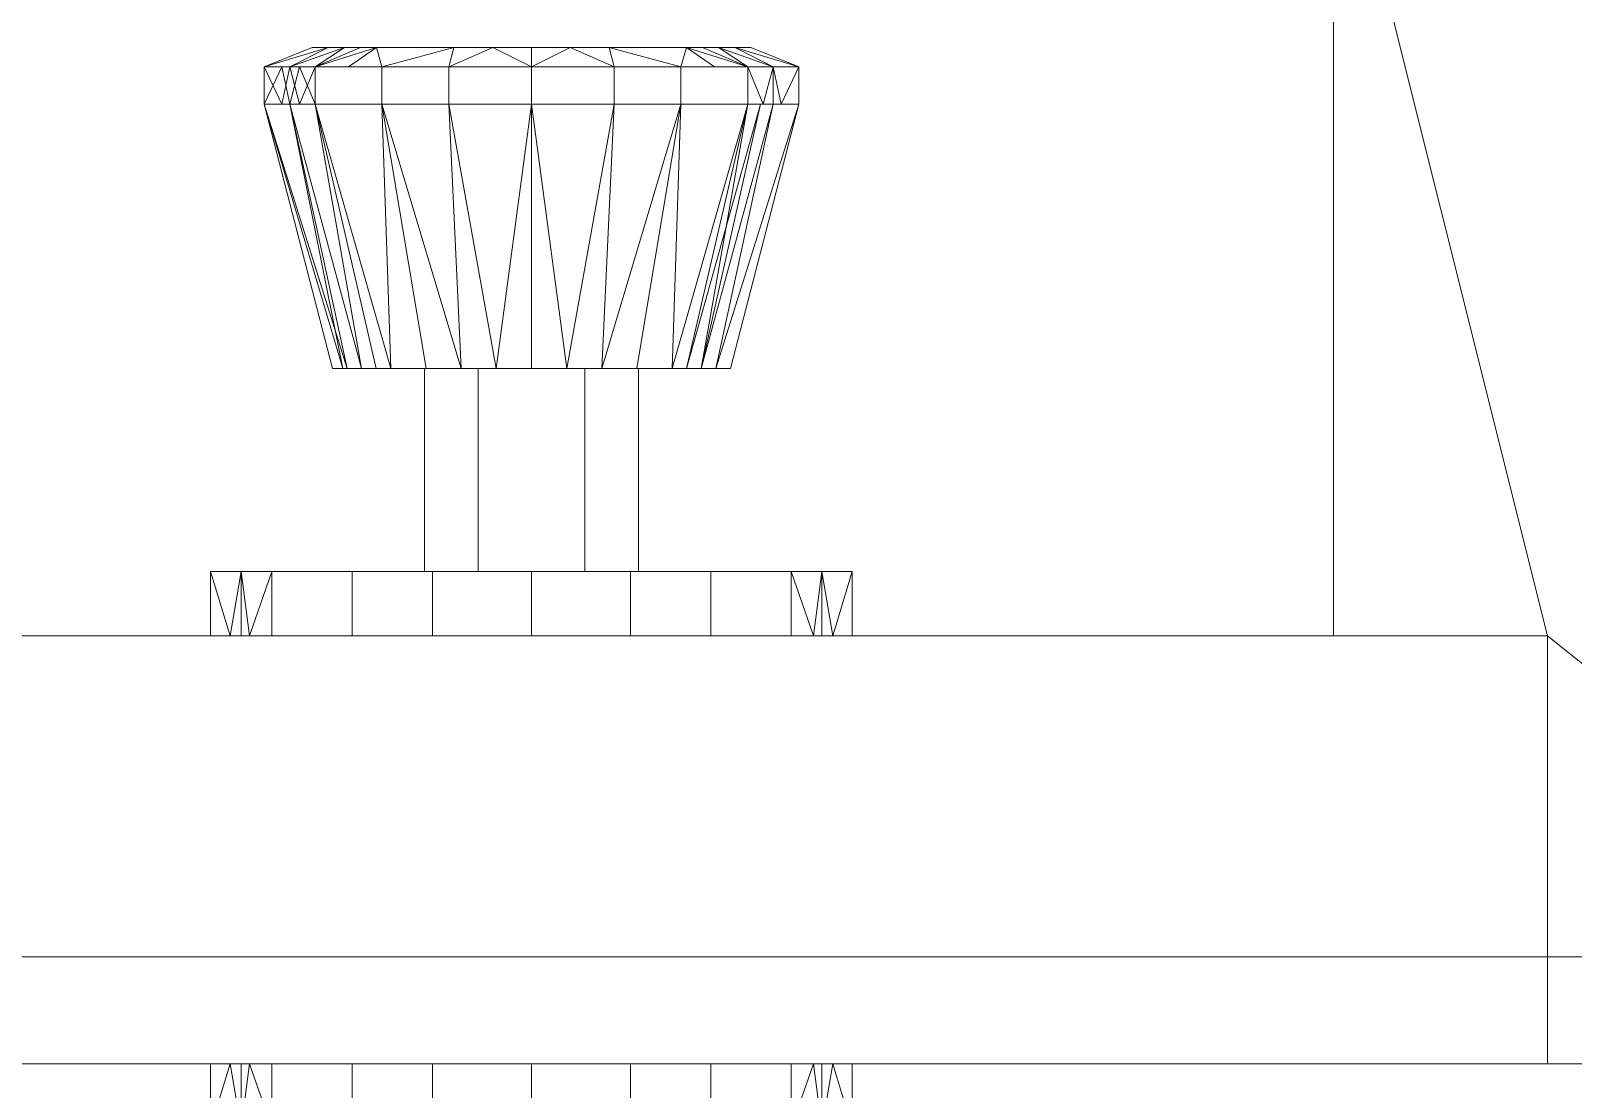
# Model space of a CAD drawing. Header units: millimetres. Extents: x -58504 to -31854, y -45142 to -12667.
# Drawn here: x -50870.6 to -50726.4, y -34679.2 to -34580.3 of the extents above; entities that cross this region are included whole.
import ezdxf

# ---------------------------------------------------------------- set-up
doc = ezdxf.new("R2010")
doc.units = ezdxf.units.MM
for name, color, linetype, lineweight in [('Doors', 7, 'Continuous', 9), ('Floors', 7, 'Continuous', 9), ('Frame_Mullion', 7, 'Continuous', 9), ('Walls', 7, 'Continuous', 9), ('五金器具', 7, 'Continuous', 9)]:
    doc.layers.add(name, color=color, linetype=linetype, lineweight=lineweight)

# ---------------------------------------------------------------- blocks, each defined once
blk = doc.blocks.new('單開-矩形- _1_ - 85 x 210 cm-432079-_3D_')
at = {"layer": 'Frame_Mullion', "color": 8}
mesh = blk.add_polyface(dxfattribs=at)
corners = [(-425, 270, 2100), (-425, 150, 2100), (425, 150, 2100), (425, 270, 2100)]
mesh.append_faces([[corners[k] for k in face] for face in [(0, 1, 2, 3)]], dxfattribs={"color": 8})
mesh = blk.add_polyface(dxfattribs=at)
corners = [(-355, 190, 2030), (-355, 270, 2030), (355, 270, 2030), (355, 190, 2030)]
mesh.append_faces([[corners[k] for k in face] for face in [(0, 1, 2, 3)]], dxfattribs={"color": 8})
mesh = blk.add_polyface(dxfattribs=at)
corners = [(375, 150), (375, 190), (355, 190), (355, 270), (425, 270), (425, 150)]
mesh.append_faces([[corners[k] for k in face] for face in [(3, 1, 2)]], dxfattribs={"vtx0": -1, "color": 8})
mesh.append_faces([[corners[k] for k in face] for face in [(1, 3, 4, 5)]], dxfattribs={"vtx0": -1, "vtx3": -1, "color": 8})
mesh.append_faces([[corners[k] for k in face] for face in [(0, 1, 5)]], dxfattribs={"vtx1": -1, "color": 8})
mesh = blk.add_polyface(dxfattribs=at)
corners = [(355, 190, 2030), (355, 270, 2030), (355, 270), (355, 190)]
mesh.append_faces([[corners[k] for k in face] for face in [(0, 1, 2, 3)]], dxfattribs={"color": 8})
mesh = blk.add_polyface(dxfattribs=at)
corners = [(375, 190), (375, 190, 2050), (-375, 190, 2050), (-375, 190), (-355, 190), (-355, 190, 2030), (355, 190, 2030), (355, 190)]
mesh.append_faces([[corners[k] for k in face] for face in [(2, 5, 6, 1)]], dxfattribs={"vtx0": -1, "vtx2": -1, "color": 8})
mesh.append_faces([[corners[k] for k in face] for face in [(3, 4, 5, 2)]], dxfattribs={"vtx2": -1, "color": 8})
mesh.append_faces([[corners[k] for k in face] for face in [(6, 7, 0, 1)]], dxfattribs={"vtx3": -1, "color": 8})
mesh = blk.add_polyface(dxfattribs=at)
corners = [(-375, 150, 2050), (-375, 190, 2050), (375, 190, 2050), (375, 150, 2050)]
mesh.append_faces([[corners[k] for k in face] for face in [(0, 1, 2, 3)]], dxfattribs={"color": 8})
mesh = blk.add_polyface(dxfattribs=at)
corners = [(375, 150, 2050), (375, 190, 2050), (375, 190), (375, 150)]
mesh.append_faces([[corners[k] for k in face] for face in [(0, 1, 2, 3)]], dxfattribs={"color": 8})
mesh = blk.add_polyface(dxfattribs=at)
corners = [(425, 150), (425, 150, 2100), (-425, 150, 2100), (-425, 150), (-375, 150), (-375, 150, 2050), (375, 150, 2050), (375, 150)]
mesh.append_faces([[corners[k] for k in face] for face in [(2, 5, 6, 1)]], dxfattribs={"vtx0": -1, "vtx2": -1, "color": 8})
mesh.append_faces([[corners[k] for k in face] for face in [(3, 4, 5, 2)]], dxfattribs={"vtx2": -1, "color": 8})
mesh.append_faces([[corners[k] for k in face] for face in [(6, 7, 0, 1)]], dxfattribs={"vtx3": -1, "color": 8})
at = {"layer": '五金器具'}
mesh = blk.add_polyface(dxfattribs=at)
corners = [(300.5, 245, 1000), (305, 243.2, 1000), (300.23, 243.2, 985.31), (287.73, 243.2, 976.22), (272.27, 243.2, 976.22), (259.77, 243.2, 985.31), (255, 243.2, 1000), (259.5, 245, 1000), (265.5, 245, 985.5), (280, 245, 979.5), (294.5, 245, 985.5), (272.75, 245, 982.5), (287.25, 245, 982.5), (262.5, 245, 992.75), (257.39, 243.2, 992.65), (297.5, 245, 992.75), (302.61, 243.2, 992.65), (266.02, 243.2, 980.76), (293.98, 243.2, 980.76), (276.38, 245, 981), (280, 243.2, 976.22), (283.62, 245, 981), (264, 245, 989.13), (261, 245, 996.38), (296, 245, 989.13), (299, 245, 996.38), (269.13, 245, 984), (297.1, 243.2, 983.03), (290.87, 245, 984)]
mesh.append_faces([[corners[k] for k in face] for face in [(24, 2, 10), (4, 19, 20), (20, 21, 3), (21, 20, 9), (16, 25, 1), (9, 20, 19)]], dxfattribs={"vtx0": -1, "vtx1": -1})
mesh.append_faces([[corners[k] for k in face] for face in [(13, 5, 14), (4, 11, 19), (16, 15, 25)]], dxfattribs={"vtx0": -1, "vtx2": -1})
mesh.append_faces([[corners[k] for k in face] for face in [(5, 13, 22, 8), (18, 12, 28, 10)]], dxfattribs={"vtx0": -1, "vtx3": -1})
mesh.append_faces([[corners[k] for k in face] for face in [(0, 1, 25)]], dxfattribs={"vtx1": -1})
mesh.append_faces([[corners[k] for k in face] for face in [(21, 12, 3), (14, 6, 23), (26, 11, 17, 8), (27, 18, 10), (18, 3, 12), (17, 5, 8), (4, 17, 11), (24, 15, 2), (2, 27, 10), (23, 13, 14), (16, 2, 15)]], dxfattribs={"vtx1": -1, "vtx2": -1})
mesh.append_faces([[corners[k] for k in face] for face in [(6, 7, 23)]], dxfattribs={"vtx2": -1})
mesh = blk.add_polyface(dxfattribs=at)
corners = [(259.5, 245, 1000), (255, 243.2, 1000), (259.77, 243.2, 1014.69), (272.27, 243.2, 1023.78), (287.73, 243.2, 1023.78), (300.23, 243.2, 1014.69), (305, 243.2, 1000), (300.5, 245, 1000), (294.5, 245, 1014.5), (280, 245, 1020.5), (265.5, 245, 1014.5), (287.25, 245, 1017.5), (272.75, 245, 1017.5), (297.5, 245, 1007.25), (302.61, 243.2, 1007.35), (262.5, 245, 1007.25), (257.39, 243.2, 1007.35), (293.98, 243.2, 1019.24), (266.02, 243.2, 1019.24), (283.62, 245, 1019), (280, 243.2, 1023.78), (276.38, 245, 1019), (296, 245, 1010.87), (299, 245, 1003.62), (264, 245, 1010.87), (261, 245, 1003.62), (290.87, 245, 1016), (262.9, 243.2, 1016.97), (269.13, 245, 1016)]
mesh.append_faces([[corners[k] for k in face] for face in [(24, 2, 10), (4, 19, 20), (20, 21, 3), (21, 20, 9), (16, 25, 1), (9, 20, 19)]], dxfattribs={"vtx0": -1, "vtx1": -1})
mesh.append_faces([[corners[k] for k in face] for face in [(13, 5, 14), (4, 11, 19), (5, 13, 22), (16, 15, 25)]], dxfattribs={"vtx0": -1, "vtx2": -1})
mesh.append_faces([[corners[k] for k in face] for face in [(18, 12, 28, 10)]], dxfattribs={"vtx0": -1, "vtx3": -1})
mesh.append_faces([[corners[k] for k in face] for face in [(0, 1, 25)]], dxfattribs={"vtx1": -1})
mesh.append_faces([[corners[k] for k in face] for face in [(21, 12, 3), (14, 6, 23), (26, 11, 17, 8), (27, 18, 10), (18, 3, 12), (17, 5, 8), (4, 17, 11), (24, 15, 2), (2, 27, 10), (22, 8, 5), (23, 13, 14), (16, 2, 15)]], dxfattribs={"vtx1": -1, "vtx2": -1})
mesh.append_faces([[corners[k] for k in face] for face in [(6, 7, 23)]], dxfattribs={"vtx2": -1})
mesh = blk.add_polyface(dxfattribs=at)
corners = [(280, 245, 1000), (300.5, 245, 1000), (294.5, 245, 985.5), (280, 245, 979.5), (265.5, 245, 985.5), (259.5, 245, 1000)]
mesh.append_faces([[corners[k] for k in face] for face in [(0, 3, 4, 5)]], dxfattribs={"vtx0": -1})
mesh.append_faces([[corners[k] for k in face] for face in [(0, 1, 2, 3)]], dxfattribs={"vtx3": -1})
mesh = blk.add_polyface(dxfattribs=at)
corners = [(280, 245, 1000), (259.5, 245, 1000), (265.5, 245, 1014.5), (280, 245, 1020.5), (294.5, 245, 1014.5), (300.5, 245, 1000)]
mesh.append_faces([[corners[k] for k in face] for face in [(4, 5, 0, 3)]], dxfattribs={"vtx2": -1})
mesh.append_faces([[corners[k] for k in face] for face in [(0, 1, 2, 3)]], dxfattribs={"vtx3": -1})
mesh = blk.add_polyface(dxfattribs=at)
corners = [(305, 243.2, 1000), (305, 239.7, 1000), (300.23, 239.7, 985.31), (287.73, 239.7, 976.22), (272.27, 239.7, 976.22), (259.77, 239.7, 985.31), (255, 239.7, 1000), (255, 243.2, 1000), (259.77, 243.2, 985.31), (272.27, 243.2, 976.22), (287.73, 243.2, 976.22), (300.23, 243.2, 985.31), (258.32, 243.2, 989.79), (257.39, 239.7, 992.65), (266.02, 239.7, 980.76), (266.02, 243.2, 980.76), (280, 243.2, 976.22), (280, 239.7, 976.22), (293.98, 239.7, 980.76), (293.98, 243.2, 980.76), (301.68, 239.7, 989.79), (302.61, 243.2, 992.65), (256.66, 243.2, 994.9), (303.34, 239.7, 994.9)]
mesh.append_faces([[corners[k] for k in face] for face in [(13, 12, 5), (0, 23, 21), (21, 20, 11), (2, 11, 20)]], dxfattribs={"vtx0": -1, "vtx1": -1})
mesh.append_faces([[corners[k] for k in face] for face in [(5, 8, 15, 14), (9, 4, 14, 15), (10, 3, 17, 16), (3, 10, 19, 18), (11, 2, 18, 19), (22, 13, 6), (4, 9, 16, 17)]], dxfattribs={"vtx0": -1, "vtx2": -1})
mesh.append_faces([[corners[k] for k in face] for face in [(22, 12, 13), (23, 20, 21), (12, 8, 5)]], dxfattribs={"vtx1": -1, "vtx2": -1})
mesh.append_faces([[corners[k] for k in face] for face in [(6, 7, 22), (0, 1, 23)]], dxfattribs={"vtx2": -1})
mesh = blk.add_polyface(dxfattribs=at)
corners = [(255, 243.2, 1000), (255, 239.7, 1000), (259.77, 239.7, 1014.69), (272.27, 239.7, 1023.78), (287.73, 239.7, 1023.78), (300.23, 239.7, 1014.69), (305, 239.7, 1000), (305, 243.2, 1000), (300.23, 243.2, 1014.69), (287.73, 243.2, 1023.78), (272.27, 243.2, 1023.78), (259.77, 243.2, 1014.69), (293.98, 243.2, 1019.24), (293.98, 239.7, 1019.24), (302.61, 239.7, 1007.35), (302.61, 243.2, 1007.35), (280, 243.2, 1023.78), (280, 239.7, 1023.78), (258.32, 239.7, 1010.21), (257.39, 243.2, 1007.35), (266.02, 239.7, 1019.24), (266.02, 243.2, 1019.24), (256.66, 239.7, 1005.1)]
mesh.append_faces([[corners[k] for k in face] for face in [(15, 14, 6, 7)]], dxfattribs={"vtx0": -1})
mesh.append_faces([[corners[k] for k in face] for face in [(19, 18, 11), (0, 22, 19), (2, 11, 18)]], dxfattribs={"vtx0": -1, "vtx1": -1})
mesh.append_faces([[corners[k] for k in face] for face in [(5, 8, 12, 13), (9, 4, 13, 12), (14, 15, 8, 5), (4, 9, 16, 17), (17, 16, 10, 3), (3, 10, 21, 20), (20, 21, 11, 2)]], dxfattribs={"vtx0": -1, "vtx2": -1})
mesh.append_faces([[corners[k] for k in face] for face in [(22, 18, 19)]], dxfattribs={"vtx1": -1, "vtx2": -1})
mesh.append_faces([[corners[k] for k in face] for face in [(0, 1, 22)]], dxfattribs={"vtx2": -1})
mesh = blk.add_polyface(dxfattribs=at)
corners = [(305, 239.7, 1000), (298.6, 215, 1000), (293.15, 215, 986.85), (280, 215, 981.4), (266.85, 215, 986.85), (261.4, 215, 1000), (255, 239.7, 1000), (259.77, 239.7, 985.31), (272.27, 239.7, 976.22), (287.73, 239.7, 976.22), (300.23, 239.7, 985.31), (286.58, 215, 984.12), (273.42, 215, 984.12), (264.12, 215, 993.42), (295.88, 215, 993.42), (266.02, 239.7, 980.76), (293.98, 239.7, 980.76), (280, 239.7, 976.22), (276.71, 215, 982.76), (283.29, 215, 982.76), (265.49, 215, 990.14), (257.39, 239.7, 992.65), (302.61, 239.7, 992.65), (297.24, 215, 996.71), (301.42, 239.7, 988.98), (270.14, 215, 985.49), (289.86, 215, 985.49), (262.76, 215, 996.71), (294.51, 215, 990.14)]
mesh.append_faces([[corners[k] for k in face] for face in [(21, 27, 6), (9, 19, 17), (3, 17, 19), (17, 18, 8), (24, 28, 10)]], dxfattribs={"vtx0": -1, "vtx1": -1})
mesh.append_faces([[corners[k] for k in face] for face in [(4, 7, 15), (7, 4, 20), (23, 22, 0), (9, 11, 19), (22, 23, 14), (24, 14, 28), (16, 2, 26), (21, 13, 27)]], dxfattribs={"vtx0": -1, "vtx2": -1})
mesh.append_faces([[corners[k] for k in face] for face in [(5, 6, 27), (1, 23, 0)]], dxfattribs={"vtx1": -1})
mesh.append_faces([[corners[k] for k in face] for face in [(28, 2, 10), (24, 22, 14), (12, 25, 15), (21, 7, 13), (3, 18, 17), (16, 10, 2), (15, 8, 12), (26, 11, 16), (20, 13, 7), (18, 12, 8), (25, 4, 15), (9, 16, 11)]], dxfattribs={"vtx1": -1, "vtx2": -1})
mesh = blk.add_polyface(dxfattribs=at)
corners = [(255, 239.7, 1000), (261.4, 215, 1000), (266.85, 215, 1013.15), (280, 215, 1018.6), (293.15, 215, 1013.15), (298.6, 215, 1000), (305, 239.7, 1000), (300.23, 239.7, 1014.69), (287.73, 239.7, 1023.78), (272.27, 239.7, 1023.78), (259.77, 239.7, 1014.69), (273.42, 215, 1015.88), (286.58, 215, 1015.88), (295.88, 215, 1006.58), (264.12, 215, 1006.58), (293.98, 239.7, 1019.24), (266.02, 239.7, 1019.24), (280, 239.7, 1023.78), (283.29, 215, 1017.24), (276.71, 215, 1017.24), (294.51, 215, 1009.86), (302.61, 239.7, 1007.35), (262.37, 215, 1002.33), (257.39, 239.7, 1007.35), (265.49, 215, 1009.86), (289.86, 215, 1014.51), (270.14, 215, 1014.51), (297.24, 215, 1003.29)]
mesh.append_faces([[corners[k] for k in face] for face in [(21, 27, 6), (0, 22, 23), (14, 23, 22), (9, 19, 17), (3, 17, 19), (17, 18, 8)]], dxfattribs={"vtx0": -1, "vtx1": -1})
mesh.append_faces([[corners[k] for k in face] for face in [(10, 14, 24), (4, 7, 15), (7, 4, 20), (9, 11, 19), (14, 10, 23), (16, 2, 26), (21, 13, 27)]], dxfattribs={"vtx0": -1, "vtx2": -1})
mesh.append_faces([[corners[k] for k in face] for face in [(5, 6, 27)]], dxfattribs={"vtx1": -1})
mesh.append_faces([[corners[k] for k in face] for face in [(12, 25, 15), (20, 13, 7), (3, 18, 17), (15, 8, 12), (16, 10, 2), (21, 7, 13), (26, 11, 16), (18, 12, 8), (24, 2, 10), (25, 4, 15), (9, 16, 11)]], dxfattribs={"vtx1": -1, "vtx2": -1})
mesh.append_faces([[corners[k] for k in face] for face in [(0, 1, 22)]], dxfattribs={"vtx2": -1})
mesh = blk.add_polyface(dxfattribs=at)
corners = [(298.6, 215, 1000), (290, 215, 1000), (285, 215, 991.34), (275, 215, 991.34), (270, 215, 1000), (261.4, 215, 1000), (266.85, 215, 986.85), (280, 215, 981.4), (293.15, 215, 986.85)]
mesh.append_faces([[corners[k] for k in face] for face in [(2, 7, 8, 1), (3, 6, 7, 2)]], dxfattribs={"vtx0": -1, "vtx2": -1})
mesh.append_faces([[corners[k] for k in face] for face in [(0, 1, 8)]], dxfattribs={"vtx1": -1})
mesh.append_faces([[corners[k] for k in face] for face in [(4, 5, 6, 3)]], dxfattribs={"vtx2": -1})
mesh = blk.add_polyface(dxfattribs=at)
corners = [(261.4, 215, 1000), (270, 215, 1000), (275, 215, 1008.66), (285, 215, 1008.66), (290, 215, 1000), (298.6, 215, 1000), (293.15, 215, 1013.15), (280, 215, 1018.6), (266.85, 215, 1013.15)]
mesh.append_faces([[corners[k] for k in face] for face in [(1, 8, 0)]], dxfattribs={"vtx0": -1})
mesh.append_faces([[corners[k] for k in face] for face in [(2, 7, 8, 1), (7, 2, 3)]], dxfattribs={"vtx0": -1, "vtx2": -1})
mesh.append_faces([[corners[k] for k in face] for face in [(3, 4, 6, 7)]], dxfattribs={"vtx1": -1, "vtx3": -1})
mesh.append_faces([[corners[k] for k in face] for face in [(4, 5, 6)]], dxfattribs={"vtx2": -1})
mesh = blk.add_polyface(dxfattribs=at)
corners = [(290, 215, 1000), (290, 196, 1000), (285, 196, 991.34), (275, 196, 991.34), (270, 196, 1000), (270, 215, 1000), (275, 215, 991.34), (285, 215, 991.34)]
mesh.append_faces([[corners[k] for k in face] for face in [(6, 3, 4, 5)]], dxfattribs={"vtx0": -1})
mesh.append_faces([[corners[k] for k in face] for face in [(3, 6, 7, 2)]], dxfattribs={"vtx0": -1, "vtx2": -1})
mesh.append_faces([[corners[k] for k in face] for face in [(0, 1, 2, 7)]], dxfattribs={"vtx2": -1})
mesh = blk.add_polyface(dxfattribs=at)
corners = [(270, 215, 1000), (270, 196, 1000), (275, 196, 1008.66), (285, 196, 1008.66), (290, 196, 1000), (290, 215, 1000), (285, 215, 1008.66), (275, 215, 1008.66)]
mesh.append_faces([[corners[k] for k in face] for face in [(6, 3, 4, 5)]], dxfattribs={"vtx0": -1})
mesh.append_faces([[corners[k] for k in face] for face in [(3, 6, 7, 2)]], dxfattribs={"vtx0": -1, "vtx2": -1})
mesh.append_faces([[corners[k] for k in face] for face in [(0, 1, 2, 7)]], dxfattribs={"vtx2": -1})
mesh = blk.add_polyface(dxfattribs=at)
corners = [(310, 196, 1000), (310, 190, 1000), (304.27, 190, 982.37), (289.27, 190, 971.47), (270.73, 190, 971.47), (255.73, 190, 982.37), (250, 190, 1000), (250, 196, 1000), (255.73, 196, 982.37), (270.73, 196, 971.47), (289.27, 196, 971.47), (304.27, 196, 982.37), (263.23, 196, 976.92), (263.23, 190, 976.92), (252.86, 190, 991.18), (252.86, 196, 991.18), (280, 196, 971.47), (280, 190, 971.47), (306.37, 190, 988.82), (307.14, 196, 991.18), (296.77, 190, 976.92), (296.77, 196, 976.92), (308.18, 190, 994.41)]
mesh.append_faces([[corners[k] for k in face] for face in [(15, 14, 6, 7)]], dxfattribs={"vtx0": -1})
mesh.append_faces([[corners[k] for k in face] for face in [(19, 18, 11), (0, 22, 19), (2, 11, 18)]], dxfattribs={"vtx0": -1, "vtx1": -1})
mesh.append_faces([[corners[k] for k in face] for face in [(5, 8, 12, 13), (9, 4, 13, 12), (14, 15, 8, 5), (4, 9, 16, 17), (17, 16, 10, 3), (3, 10, 21, 20), (20, 21, 11, 2)]], dxfattribs={"vtx0": -1, "vtx2": -1})
mesh.append_faces([[corners[k] for k in face] for face in [(22, 18, 19)]], dxfattribs={"vtx1": -1, "vtx2": -1})
mesh.append_faces([[corners[k] for k in face] for face in [(0, 1, 22)]], dxfattribs={"vtx2": -1})
mesh = blk.add_polyface(dxfattribs=at)
corners = [(250, 196, 1000), (250, 190, 1000), (255.73, 190, 1017.63), (270.73, 190, 1028.53), (289.27, 190, 1028.53), (304.27, 190, 1017.63), (310, 190, 1000), (310, 196, 1000), (304.27, 196, 1017.63), (289.27, 196, 1028.53), (270.73, 196, 1028.53), (255.73, 196, 1017.63), (296.77, 196, 1023.08), (296.77, 190, 1023.08), (307.14, 190, 1008.82), (307.14, 196, 1008.82), (280, 196, 1028.53), (280, 190, 1028.53), (253.63, 190, 1011.18), (252.86, 196, 1008.82), (263.23, 190, 1023.08), (263.23, 196, 1023.08), (251.82, 190, 1005.59)]
mesh.append_faces([[corners[k] for k in face] for face in [(15, 14, 6, 7)]], dxfattribs={"vtx0": -1})
mesh.append_faces([[corners[k] for k in face] for face in [(19, 18, 11), (0, 22, 19), (2, 11, 18)]], dxfattribs={"vtx0": -1, "vtx1": -1})
mesh.append_faces([[corners[k] for k in face] for face in [(8, 5, 14, 15), (9, 4, 13, 12), (12, 13, 5, 8), (4, 9, 16, 17), (17, 16, 10, 3), (3, 10, 21, 20), (20, 21, 11, 2)]], dxfattribs={"vtx0": -1, "vtx2": -1})
mesh.append_faces([[corners[k] for k in face] for face in [(22, 18, 19)]], dxfattribs={"vtx1": -1, "vtx2": -1})
mesh.append_faces([[corners[k] for k in face] for face in [(0, 1, 22)]], dxfattribs={"vtx2": -1})
mesh = blk.add_polyface(dxfattribs=at)
corners = [(290, 196, 1000), (310, 196, 1000), (304.27, 196, 982.37), (289.27, 196, 971.47), (270.73, 196, 971.47), (255.73, 196, 982.37), (250, 196, 1000), (270, 196, 1000), (275, 196, 991.34), (285, 196, 991.34)]
mesh.append_faces([[corners[k] for k in face] for face in [(9, 2, 3, 4)]], dxfattribs={"vtx0": -1, "vtx3": -1})
mesh.append_faces([[corners[k] for k in face] for face in [(4, 5, 8, 9)]], dxfattribs={"vtx1": -1, "vtx3": -1})
mesh.append_faces([[corners[k] for k in face] for face in [(0, 1, 2, 9)]], dxfattribs={"vtx2": -1})
mesh.append_faces([[corners[k] for k in face] for face in [(5, 6, 7, 8)]], dxfattribs={"vtx3": -1})
mesh = blk.add_polyface(dxfattribs=at)
corners = [(270, 196, 1000), (250, 196, 1000), (255.73, 196, 1017.63), (270.73, 196, 1028.53), (289.27, 196, 1028.53), (304.27, 196, 1017.63), (310, 196, 1000), (290, 196, 1000), (285, 196, 1008.66), (275, 196, 1008.66)]
mesh.append_faces([[corners[k] for k in face] for face in [(8, 4, 5, 7)]], dxfattribs={"vtx0": -1, "vtx2": -1})
mesh.append_faces([[corners[k] for k in face] for face in [(6, 7, 5), (1, 2, 0)]], dxfattribs={"vtx1": -1})
mesh.append_faces([[corners[k] for k in face] for face in [(3, 4, 8, 9), (2, 3, 9, 0)]], dxfattribs={"vtx1": -1, "vtx3": -1})
mesh = blk.add_polyface(dxfattribs=at)
corners = [(310, 190, 1000), (280, 190, 1000), (250, 190, 1000), (255.73, 190, 982.37), (270.73, 190, 971.47), (289.27, 190, 971.47), (304.27, 190, 982.37)]
mesh.append_faces([[corners[k] for k in face] for face in [(1, 5, 6, 0)]], dxfattribs={"vtx0": -1})
mesh.append_faces([[corners[k] for k in face] for face in [(1, 4, 5)]], dxfattribs={"vtx0": -1, "vtx2": -1})
mesh.append_faces([[corners[k] for k in face] for face in [(1, 2, 3, 4)]], dxfattribs={"vtx3": -1})
mesh = blk.add_polyface(dxfattribs=at)
corners = [(250, 190, 1000), (280, 190, 1000), (310, 190, 1000), (304.27, 190, 1017.63), (289.27, 190, 1028.53), (270.73, 190, 1028.53), (255.73, 190, 1017.63)]
mesh.append_faces([[corners[k] for k in face] for face in [(1, 5, 6, 0)]], dxfattribs={"vtx0": -1})
mesh.append_faces([[corners[k] for k in face] for face in [(5, 1, 4)]], dxfattribs={"vtx0": -1, "vtx1": -1})
mesh.append_faces([[corners[k] for k in face] for face in [(1, 2, 3, 4)]], dxfattribs={"vtx3": -1})
mesh = blk.add_polyface(dxfattribs=at)
corners = [(310, 144, 1000), (304.27, 144, 982.37), (289.27, 144, 971.47), (270.73, 144, 971.47), (255.73, 144, 982.37), (250, 144, 1000), (250, 150, 1000), (255.73, 150, 982.37), (270.73, 150, 971.47), (289.27, 150, 971.47), (304.27, 150, 982.37), (310, 150, 1000), (263.23, 144, 976.92), (263.23, 150, 976.92), (252.86, 150, 991.18), (252.86, 144, 991.18), (280, 144, 971.47), (280, 150, 971.47), (306.37, 150, 988.82), (307.14, 144, 991.18), (296.77, 150, 976.92), (296.77, 144, 976.92), (308.18, 150, 994.41)]
mesh.append_faces([[corners[k] for k in face] for face in [(1, 18, 19), (19, 22, 0), (18, 1, 10)]], dxfattribs={"vtx0": -1, "vtx1": -1})
mesh.append_faces([[corners[k] for k in face] for face in [(19, 18, 22)]], dxfattribs={"vtx0": -1, "vtx2": -1})
mesh.append_faces([[corners[k] for k in face] for face in [(6, 14, 15, 5)]], dxfattribs={"vtx1": -1})
mesh.append_faces([[corners[k] for k in face] for face in [(12, 4, 7, 13), (13, 8, 3, 12), (4, 15, 14, 7), (16, 3, 8, 17), (2, 16, 17, 9), (21, 2, 9, 20), (1, 21, 20, 10)]], dxfattribs={"vtx1": -1, "vtx3": -1})
mesh.append_faces([[corners[k] for k in face] for face in [(22, 11, 0)]], dxfattribs={"vtx2": -1})
mesh = blk.add_polyface(dxfattribs=at)
corners = [(250, 144, 1000), (255.73, 144, 1017.63), (270.73, 144, 1028.53), (289.27, 144, 1028.53), (304.27, 144, 1017.63), (310, 144, 1000), (310, 150, 1000), (304.27, 150, 1017.63), (289.27, 150, 1028.53), (270.73, 150, 1028.53), (255.73, 150, 1017.63), (250, 150, 1000), (296.77, 144, 1023.08), (296.77, 150, 1023.08), (307.14, 150, 1008.82), (307.14, 144, 1008.82), (280, 144, 1028.53), (280, 150, 1028.53), (253.63, 150, 1011.18), (252.86, 144, 1008.82), (263.23, 150, 1023.08), (263.23, 144, 1023.08), (251.82, 150, 1005.59)]
mesh.append_faces([[corners[k] for k in face] for face in [(1, 18, 19), (19, 22, 0), (18, 1, 10)]], dxfattribs={"vtx0": -1, "vtx1": -1})
mesh.append_faces([[corners[k] for k in face] for face in [(19, 18, 22)]], dxfattribs={"vtx0": -1, "vtx2": -1})
mesh.append_faces([[corners[k] for k in face] for face in [(6, 14, 15, 5)]], dxfattribs={"vtx1": -1})
mesh.append_faces([[corners[k] for k in face] for face in [(14, 7, 4, 15), (13, 8, 3, 12), (7, 13, 12, 4), (16, 3, 8, 17), (2, 16, 17, 9), (21, 2, 9, 20), (1, 21, 20, 10)]], dxfattribs={"vtx1": -1, "vtx3": -1})
mesh.append_faces([[corners[k] for k in face] for face in [(22, 11, 0)]], dxfattribs={"vtx2": -1})
mesh = blk.add_polyface(dxfattribs=at)
corners = [(310, 150, 1000), (304.27, 150, 982.37), (289.27, 150, 971.47), (270.73, 150, 971.47), (255.73, 150, 982.37), (250, 150, 1000), (280, 150, 1000)]
mesh.append_faces([[corners[k] for k in face] for face in [(1, 2, 6, 0)]], dxfattribs={"vtx1": -1})
mesh.append_faces([[corners[k] for k in face] for face in [(2, 3, 6)]], dxfattribs={"vtx1": -1, "vtx2": -1})
mesh.append_faces([[corners[k] for k in face] for face in [(4, 5, 6, 3)]], dxfattribs={"vtx2": -1})
mesh = blk.add_polyface(dxfattribs=at)
corners = [(250, 150, 1000), (255.73, 150, 1017.63), (270.73, 150, 1028.53), (289.27, 150, 1028.53), (304.27, 150, 1017.63), (310, 150, 1000), (280, 150, 1000)]
mesh.append_faces([[corners[k] for k in face] for face in [(3, 6, 2)]], dxfattribs={"vtx0": -1, "vtx1": -1})
mesh.append_faces([[corners[k] for k in face] for face in [(1, 2, 6, 0)]], dxfattribs={"vtx1": -1})
mesh.append_faces([[corners[k] for k in face] for face in [(4, 5, 6, 3)]], dxfattribs={"vtx2": -1})

msp = doc.modelspace()

# ---------------------------------------------------------------- block references
at = {"layer": 'Doors', "color": 8}
msp.add_blockref('單開-矩形- _1_ - 85 x 210 cm-432079-_3D_', (-51103.81, -34826.86, 11000), dxfattribs=at)

# ---------------------------------------------------------------- meshes
at = {"layer": 'Floors', "color": 9}
mesh = msp.add_polyface(dxfattribs=at)
corners = [(-42028.81, -14316.86, 10820), (-42028.81, -12666.86, 10820), (-38828.81, -12666.86, 10820), (-38828.81, -14316.86, 10820), (-33278.81, -14316.86, 10820), (-33278.81, -21316.86, 10820), (-32828.81, -21316.86, 10820), (-32828.81, -31066.86, 10820), (-33278.81, -31066.86, 10820), (-33278.81, -33116.86, 10820), (-31853.81, -33116.86, 10820), (-31853.81, -36466.86, 10820), (-33278.81, -36466.86, 10820), (-33278.81, -43716.86, 10820), (-35428.81, -43716.86, 10820), (-35428.81, -45141.86, 10820), (-38778.81, -45141.86, 10820), (-38778.81, -43716.86, 10820), (-42303.81, -43716.86, 10820), (-42303.81, -45141.86, 10820), (-45653.81, -45141.86, 10820), (-45653.81, -43716.86, 10820), (-49578.81, -43716.86, 10820), (-49578.81, -45141.86, 10820), (-52928.81, -45141.86, 10820), (-52928.81, -43766.86, 10820), (-57078.81, -43766.86, 10820), (-57078.81, -36466.86, 10820), (-58503.82, -36466.86, 10820), (-58503.82, -33116.86, 10820), (-57128.82, -33116.86, 10820), (-57128.82, -29916.86, 10820), (-49328.81, -29916.86, 10820), (-49328.81, -29141.86, 10820), (-50703.81, -29141.86, 10820), (-50703.81, -22316.86, 10820), (-49928.8, -22316.86, 10820), (-49928.8, -21466.86, 10820), (-50703.81, -21466.86, 10820), (-50703.81, -18116.86, 10820), (-49328.81, -18116.86, 10820), (-49328.81, -14316.86, 10820), (-38978.81, -22666.86, 10820), (-39228.81, -22666.86, 10820), (-39228.81, -24116.86, 10820), (-38978.81, -24116.86, 10820), (-33828.81, -24116.86, 10820), (-33828.81, -21916.86, 10820), (-38828.81, -21916.86, 10820), (-38828.81, -24116.86, 10820), (-34578.81, -26766.86, 10820), (-38878.81, -26766.86, 10820), (-38878.81, -27206.86, 10820), (-34578.81, -27206.86, 10820), (-38878.81, -27356.86, 10820), (-38878.81, -30316.86, 10820), (-34988.81, -30316.86, 10820), (-34988.81, -28936.86, 10820), (-34728.81, -28936.86, 10820), (-34728.81, -27356.86, 10820), (-41978.81, -25141.86, 10820), (-42328.81, -25141.86, 10820), (-42328.81, -26791.86, 10820), (-41978.81, -26791.86, 10820), (-42028.81, -31316.86, 10820), (-42028.81, -30591.86, 10820), (-43728.81, -30591.86, 10820), (-43728.81, -31316.86, 10820), (-43878.81, -31926.86, 10820), (-43878.81, -30591.86, 10820), (-44378.81, -30591.86, 10820), (-44378.81, -31926.86, 10820), (-46428.81, -33441.86, 10820), (-47428.81, -33441.86, 10820), (-47428.81, -34116.86, 10820), (-46428.81, -34116.86, 10820), (-45328.81, -33441.86, 10820), (-46328.81, -33441.86, 10820), (-46328.81, -34116.86, 10820), (-45328.81, -34116.86, 10820), (-49028.81, -30591.86, 10820), (-49028.81, -33291.86, 10820), (-45908.81, -33291.86, 10820), (-45908.81, -30591.86, 10820), (-39228.81, -26816.86, 10820), (-39228.81, -29916.86, 10820), (-39028.81, -29916.86, 10820), (-39028.81, -26816.86, 10820), (-46353.81, -36916.36, 10820), (-46653.81, -36916.36, 10820), (-46653.81, -37166.86, 10820), (-46353.81, -37166.86, 10820), (-56178.81, -38966.86, 10820), (-56928.81, -38966.86, 10820), (-56928.81, -39266.86, 10820), (-56178.81, -39266.86, 10820), (-52628.81, -36916.86, 10820), (-53378.81, -36916.86, 10820), (-53378.81, -37066.86, 10820), (-52628.81, -37066.86, 10820), (-49928.81, -31066.86, 10820), (-49928.81, -31466.86, 10820), (-49728.81, -31466.86, 10820), (-49728.81, -31066.86, 10820), (-51278.81, -35816.86, 10820), (-51578.81, -35816.86, 10820), (-51578.81, -36316.86, 10820), (-51278.81, -36316.86, 10820), (-46803.81, -39566.86, 10820), (-47103.81, -39566.86, 10820), (-47103.81, -40066.86, 10820), (-46803.81, -40066.86, 10820), (-36948.81, -36916.86, 10820), (-37248.81, -36916.86, 10820), (-37248.81, -37266.86, 10820), (-36948.81, -37266.86, 10820), (-34078.81, -39626.86, 10820), (-33778.81, -39626.86, 10820), (-33778.81, -39326.86, 10820), (-34078.81, -39326.86, 10820), (-36988.81, -30916.86, 10820), (-37288.81, -30916.86, 10820), (-37288.81, -31266.86, 10820), (-36988.81, -31266.86, 10820), (-44528.81, -14466.86, 10820), (-44828.81, -14466.86, 10820), (-44828.81, -15216.86, 10820), (-44528.81, -15216.86, 10820), (-41078.81, -19666.86, 10820), (-41878.81, -19666.86, 10820), (-41878.81, -19966.86, 10820), (-41078.81, -19966.86, 10820)]
mesh.append_faces([[corners[k] for k in face] for face in [(30, 27, 28, 29), (3, 0, 1, 2)]], dxfattribs={"vtx0": -1, "color": 9})
mesh.append_faces([[corners[k] for k in face] for face in [(111, 21, 110), (106, 96, 105), (82, 73, 81), (32, 100, 31), (101, 31, 100), (44, 60, 43)]], dxfattribs={"vtx0": -1, "vtx1": -1, "color": 9})
mesh.append_faces([[corners[k] for k in face] for face in [(109, 107, 90, 108), (74, 104, 81, 73), (79, 68, 64), (62, 83, 33, 61), (66, 69, 62, 65), (130, 61, 36), (52, 54, 87, 51)]], dxfattribs={"vtx0": -1, "vtx1": -1, "vtx2": -1, "color": 9})
mesh.append_faces([[corners[k] for k in face] for face in [(17, 114, 116, 14), (9, 12, 112, 123), (64, 122, 113, 79), (44, 51, 84, 60)]], dxfattribs={"vtx0": -1, "vtx1": -1, "vtx2": -1, "vtx3": -1, "color": 9})
mesh.append_faces([[corners[k] for k in face] for face in [(27, 98, 92, 93), (82, 77, 72, 73), (71, 76, 82, 83), (32, 80, 103, 100), (40, 126, 129, 130)]], dxfattribs={"vtx0": -1, "vtx1": -1, "vtx3": -1, "color": 9})
mesh.append_faces([[corners[k] for k in face] for face in [(95, 25, 26, 94), (94, 26, 27, 93), (115, 119, 116, 114), (72, 77, 78, 75), (68, 79, 76, 71), (12, 115, 112), (68, 67, 64), (123, 112, 113, 122), (33, 83, 80, 32), (83, 70, 71), (69, 66, 67, 68), (126, 40, 41, 125), (0, 124, 125, 41), (58, 7, 8), (51, 87, 84), (42, 48, 49, 45)]], dxfattribs={"vtx0": -1, "vtx2": -1, "color": 9})
mesh.append_faces([[corners[k] for k in face] for face in [(25, 98, 99, 22), (110, 21, 22, 99), (108, 90, 91, 18), (105, 96, 97, 30), (81, 104, 105, 101), (114, 17, 18, 91), (12, 118, 119, 115), (88, 78, 79, 113), (62, 69, 70, 83), (65, 62, 63, 85), (130, 36, 37, 40), (48, 131, 128, 3), (55, 121, 122, 64), (7, 53, 50, 46), (51, 44, 45, 49), (48, 42, 43, 131)]], dxfattribs={"vtx0": -1, "vtx2": -1, "vtx3": -1, "color": 9})
mesh.append_faces([[corners[k] for k in face] for face in [(16, 17, 14, 15), (35, 36, 34), (57, 58, 56)]], dxfattribs={"vtx1": -1, "color": 9})
mesh.append_faces([[corners[k] for k in face] for face in [(101, 102, 81), (76, 77, 82), (126, 127, 129), (130, 131, 43), (85, 86, 55)]], dxfattribs={"vtx1": -1, "vtx2": -1, "color": 9})
mesh.append_faces([[corners[k] for k in face] for face in [(95, 92, 98, 25), (109, 110, 99, 107), (111, 108, 18, 21), (97, 98, 27, 30), (30, 31, 101, 105), (74, 75, 89, 104), (88, 89, 75, 78), (33, 34, 36, 61), (60, 61, 130, 43), (64, 65, 85, 55), (128, 129, 0, 3), (127, 124, 0, 129), (8, 9, 56, 58), (123, 120, 56, 9), (58, 59, 53, 7)]], dxfattribs={"vtx1": -1, "vtx2": -1, "vtx3": -1, "color": 9})
mesh.append_faces([[corners[k] for k in face] for face in [(106, 107, 99, 96), (107, 104, 89, 90), (80, 81, 102, 103), (12, 13, 117, 118), (116, 117, 13, 14), (113, 114, 91, 88), (63, 60, 84, 85), (120, 121, 55, 56), (54, 55, 86, 87), (59, 54, 52, 53), (50, 51, 49, 46), (46, 47, 6, 7), (47, 48, 5, 6)]], dxfattribs={"vtx1": -1, "vtx3": -1, "color": 9})
mesh.append_faces([[corners[k] for k in face] for face in [(23, 24, 25, 22), (10, 11, 12, 9)]], dxfattribs={"vtx2": -1, "color": 9})
mesh.append_faces([[corners[k] for k in face] for face in [(3, 4, 5, 48)]], dxfattribs={"vtx2": -1, "vtx3": -1, "color": 9})
mesh.append_faces([[corners[k] for k in face] for face in [(18, 19, 20, 21), (37, 38, 39, 40)]], dxfattribs={"vtx3": -1, "color": 9})
mesh = msp.add_polyface(dxfattribs=at)
corners = [(-42028.81, -14316.86, 11000), (-49328.81, -14316.86, 11000), (-49328.81, -18116.86, 11000), (-50703.81, -18116.86, 11000), (-50703.81, -21466.86, 11000), (-49928.8, -21466.86, 11000), (-49928.8, -22316.86, 11000), (-50703.81, -22316.86, 11000), (-50703.81, -29141.86, 11000), (-49328.81, -29141.86, 11000), (-49328.81, -29916.86, 11000), (-57128.82, -29916.86, 11000), (-57128.82, -33116.86, 11000), (-58503.82, -33116.86, 11000), (-58503.82, -36466.86, 11000), (-57078.81, -36466.86, 11000), (-57078.81, -43766.86, 11000), (-52928.81, -43766.86, 11000), (-52928.81, -45141.86, 11000), (-49578.81, -45141.86, 11000), (-49578.81, -43716.86, 11000), (-45653.81, -43716.86, 11000), (-45653.81, -45141.86, 11000), (-42303.81, -45141.86, 11000), (-42303.81, -43716.86, 11000), (-38778.81, -43716.86, 11000), (-38778.81, -45141.86, 11000), (-35428.81, -45141.86, 11000), (-35428.81, -43716.86, 11000), (-33278.81, -43716.86, 11000), (-33278.81, -36466.86, 11000), (-31853.81, -36466.86, 11000), (-31853.81, -33116.86, 11000), (-33278.81, -33116.86, 11000), (-33278.81, -31066.86, 11000), (-32828.81, -31066.86, 11000), (-32828.81, -21316.86, 11000), (-33278.81, -21316.86, 11000), (-33278.81, -14316.86, 11000), (-38828.81, -14316.86, 11000), (-38828.81, -12666.86, 11000), (-42028.81, -12666.86, 11000), (-38978.81, -22666.86, 11000), (-38978.81, -24116.86, 11000), (-39228.81, -24116.86, 11000), (-39228.81, -22666.86, 11000), (-33828.81, -24116.86, 11000), (-38828.81, -24116.86, 11000), (-38828.81, -21916.86, 11000), (-33828.81, -21916.86, 11000), (-34578.81, -26766.86, 11000), (-34578.81, -27206.86, 11000), (-38878.81, -27206.86, 11000), (-38878.81, -26766.86, 11000), (-38878.81, -27356.86, 11000), (-34728.81, -27356.86, 11000), (-34728.81, -28936.86, 11000), (-34988.81, -28936.86, 11000), (-34988.81, -30316.86, 11000), (-38878.81, -30316.86, 11000), (-41978.81, -25141.86, 11000), (-41978.81, -26791.86, 11000), (-42328.81, -26791.86, 11000), (-42328.81, -25141.86, 11000), (-42028.81, -31316.86, 11000), (-43728.81, -31316.86, 11000), (-43728.81, -30591.86, 11000), (-42028.81, -30591.86, 11000), (-43878.81, -31926.86, 11000), (-44378.81, -31926.86, 11000), (-44378.81, -30591.86, 11000), (-43878.81, -30591.86, 11000), (-46428.81, -33441.86, 11000), (-46428.81, -34116.86, 11000), (-47428.81, -34116.86, 11000), (-47428.81, -33441.86, 11000), (-45328.81, -33441.86, 11000), (-45328.81, -34116.86, 11000), (-46328.81, -34116.86, 11000), (-46328.81, -33441.86, 11000), (-49028.81, -30591.86, 11000), (-45908.81, -30591.86, 11000), (-45908.81, -33291.86, 11000), (-49028.81, -33291.86, 11000), (-39228.81, -26816.86, 11000), (-39028.81, -26816.86, 11000), (-39028.81, -29916.86, 11000), (-39228.81, -29916.86, 11000), (-46353.81, -36916.36, 11000), (-46353.81, -37166.86, 11000), (-46653.81, -37166.86, 11000), (-46653.81, -36916.36, 11000), (-56178.81, -38966.86, 11000), (-56178.81, -39266.86, 11000), (-56928.81, -39266.86, 11000), (-56928.81, -38966.86, 11000), (-52628.81, -36916.86, 11000), (-52628.81, -37066.86, 11000), (-53378.81, -37066.86, 11000), (-53378.81, -36916.86, 11000), (-49928.81, -31066.86, 11000), (-49728.81, -31066.86, 11000), (-49728.81, -31466.86, 11000), (-49928.81, -31466.86, 11000), (-51278.81, -35816.86, 11000), (-51278.81, -36316.86, 11000), (-51578.81, -36316.86, 11000), (-51578.81, -35816.86, 11000), (-46803.81, -39566.86, 11000), (-46803.81, -40066.86, 11000), (-47103.81, -40066.86, 11000), (-47103.81, -39566.86, 11000), (-36948.81, -36916.86, 11000), (-36948.81, -37266.86, 11000), (-37248.81, -37266.86, 11000), (-37248.81, -36916.86, 11000), (-34078.81, -39626.86, 11000), (-34078.81, -39326.86, 11000), (-33778.81, -39326.86, 11000), (-33778.81, -39626.86, 11000), (-36988.81, -30916.86, 11000), (-36988.81, -31266.86, 11000), (-37288.81, -31266.86, 11000), (-37288.81, -30916.86, 11000), (-44528.81, -14466.86, 11000), (-44528.81, -15216.86, 11000), (-44828.81, -15216.86, 11000), (-44828.81, -14466.86, 11000), (-41078.81, -19666.86, 11000), (-41078.81, -19966.86, 11000), (-41878.81, -19966.86, 11000), (-41878.81, -19666.86, 11000)]
mesh.append_faces([[corners[k] for k in face] for face in [(5, 2, 3, 4), (24, 21, 22, 23), (28, 25, 26, 27)]], dxfattribs={"vtx0": -1, "color": 9})
mesh.append_faces([[corners[k] for k in face] for face in [(75, 83, 74), (92, 15, 95), (65, 68, 64)]], dxfattribs={"vtx0": -1, "vtx1": -1, "color": 9})
mesh.append_faces([[corners[k] for k in face] for face in [(126, 2, 131, 125), (63, 6, 9, 62), (71, 66, 62, 70), (109, 21, 24)]], dxfattribs={"vtx0": -1, "vtx1": -1, "vtx2": -1, "color": 9})
mesh.append_faces([[corners[k] for k in face] for face in [(81, 70, 62, 9), (103, 12, 107, 83), (12, 15, 99, 107), (104, 91, 74, 83), (111, 90, 105, 97), (33, 121, 112, 30), (64, 77, 115, 122), (116, 114, 25, 28)]], dxfattribs={"vtx0": -1, "vtx1": -1, "vtx2": -1, "vtx3": -1, "color": 9})
mesh.append_faces([[corners[k] for k in face] for face in [(53, 47, 43, 44), (35, 46, 50, 51), (15, 92, 98, 99), (17, 20, 97, 98), (30, 113, 117, 118)]], dxfattribs={"vtx0": -1, "vtx1": -1, "vtx3": -1, "color": 9})
mesh.append_faces([[corners[k] for k in face] for face in [(2, 130, 131), (80, 101, 102, 83), (67, 61, 62, 66), (84, 60, 61, 87), (47, 53, 50, 46), (46, 35, 36, 49), (49, 36, 37, 48), (52, 54, 55, 51), (54, 85, 86, 59), (59, 123, 120, 58), (107, 99, 96, 106), (97, 105, 106, 96), (105, 90, 91, 104), (108, 89, 90, 111), (21, 109, 110, 20), (30, 118, 119, 29), (115, 88, 89, 114), (30, 112, 113), (29, 119, 116, 28)]], dxfattribs={"vtx0": -1, "vtx2": -1, "color": 9})
mesh.append_faces([[corners[k] for k in face] for face in [(0, 124, 125, 131), (39, 41, 0, 128), (45, 129, 130, 60), (10, 100, 101, 80), (59, 86, 87, 64), (51, 55, 56, 35), (98, 92, 93, 17), (76, 68, 69, 82), (78, 72, 73, 88), (68, 76, 77, 64)]], dxfattribs={"vtx0": -1, "vtx2": -1, "vtx3": -1, "color": 9})
mesh.append_faces([[corners[k] for k in face] for face in [(8, 9, 6, 7), (40, 41, 39), (19, 20, 17, 18), (32, 33, 30, 31)]], dxfattribs={"vtx1": -1, "color": 9})
mesh.append_faces([[corners[k] for k in face] for face in [(131, 128, 0), (10, 11, 100), (120, 121, 58), (102, 103, 83), (107, 104, 83), (78, 79, 72)]], dxfattribs={"vtx1": -1, "vtx2": -1, "color": 9})
mesh.append_faces([[corners[k] for k in face] for face in [(5, 6, 130, 2), (128, 129, 48, 39), (63, 60, 130, 6), (67, 64, 87, 61), (45, 42, 48, 129), (84, 85, 53, 44), (44, 45, 60, 84), (52, 53, 85, 54), (122, 123, 59, 64), (34, 35, 56, 58), (33, 34, 58, 121), (110, 111, 97, 20), (108, 109, 24, 89), (79, 76, 82, 72), (77, 78, 88, 115), (24, 25, 114, 89)]], dxfattribs={"vtx1": -1, "vtx2": -1, "vtx3": -1, "color": 9})
mesh.append_faces([[corners[k] for k in face] for face in [(1, 2, 126, 127), (0, 1, 127, 124), (9, 10, 80, 81), (103, 100, 11, 12), (69, 70, 81, 82), (65, 66, 71, 68), (42, 43, 47, 48), (121, 122, 115, 112), (82, 83, 75, 72), (91, 88, 73, 74), (93, 94, 16, 17), (94, 95, 15, 16), (116, 117, 113, 114)]], dxfattribs={"vtx1": -1, "vtx3": -1, "color": 9})
mesh.append_faces([[corners[k] for k in face] for face in [(56, 57, 58)]], dxfattribs={"vtx2": -1, "color": 9})
mesh.append_faces([[corners[k] for k in face] for face in [(37, 38, 39, 48)]], dxfattribs={"vtx2": -1, "vtx3": -1, "color": 9})
mesh.append_faces([[corners[k] for k in face] for face in [(12, 13, 14, 15)]], dxfattribs={"vtx3": -1, "color": 9})
at = {"layer": 'Walls', "color": 9}
mesh = msp.add_polyface(dxfattribs=at)
corners = [(-51578.81, -34666.86, 11000), (-51578.81, -34566.86, 11000), (-51528.81, -34566.86, 11000), (-51528.81, -34666.86, 11000), (-49178.81, -34566.86, 11000), (-49178.81, -34666.86, 11000), (-50678.81, -34666.86, 11000), (-50678.81, -34566.86, 11000)]
mesh.append_faces([[corners[k] for k in face] for face in [(3, 0, 1, 2), (4, 5, 6, 7)]], dxfattribs={"color": 9})
mesh = msp.add_polyface(dxfattribs=at)
corners = [(-49178.81, -34666.86, 14300), (-49178.81, -34566.86, 14300), (-51578.81, -34566.86, 14300), (-51578.81, -34666.86, 14300)]
mesh.append_faces([[corners[k] for k in face] for face in [(0, 1, 2, 3)]], dxfattribs={"color": 9})
mesh = msp.add_polyface(dxfattribs=at)
corners = [(-50678.81, -34666.86, 13100), (-51528.81, -34666.86, 13100), (-51528.81, -34566.86, 13100), (-50678.81, -34566.86, 13100)]
mesh.append_faces([[corners[k] for k in face] for face in [(0, 1, 2, 3)]], dxfattribs={"color": 9})
mesh = msp.add_polyface(dxfattribs=at)
corners = [(-49178.81, -34666.86, 14300), (-51578.81, -34666.86, 14300), (-51578.81, -34666.86, 11000), (-51528.81, -34666.86, 11000), (-51528.81, -34666.86, 13100), (-50678.81, -34666.86, 13100), (-50678.81, -34666.86, 11000), (-49178.81, -34666.86, 11000)]
mesh.append_faces([[corners[k] for k in face] for face in [(1, 4, 5, 0)]], dxfattribs={"vtx0": -1, "vtx2": -1, "color": 9})
mesh.append_faces([[corners[k] for k in face] for face in [(2, 3, 4, 1)]], dxfattribs={"vtx2": -1, "color": 9})
mesh.append_faces([[corners[k] for k in face] for face in [(5, 6, 7, 0)]], dxfattribs={"vtx3": -1, "color": 9})

doc.saveas('drawing.dxf')
